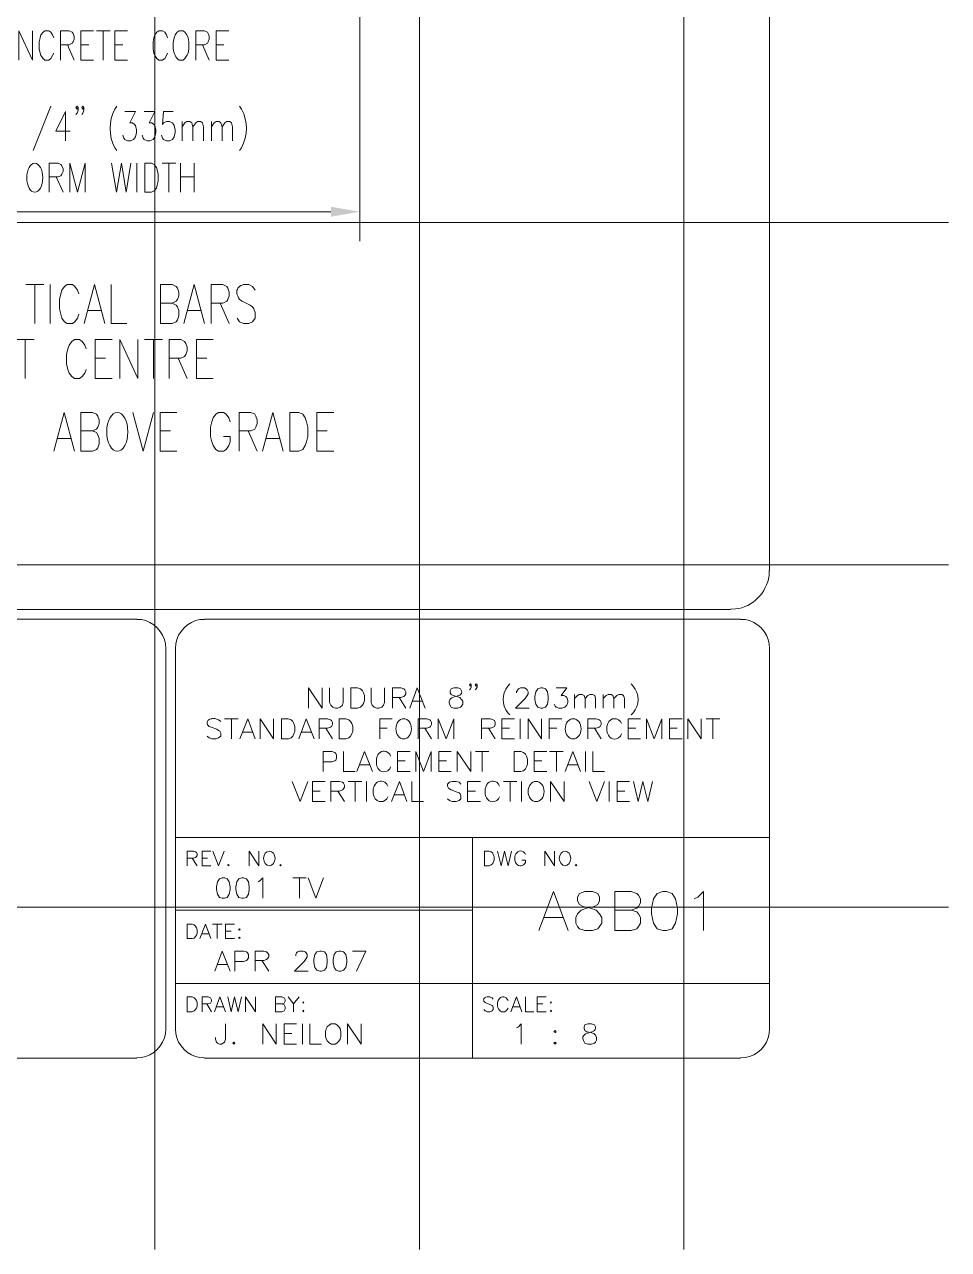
# Model space of a CAD drawing. Header units: millimetres. Extents: x 0 to 216, y 0 to 279.
# Drawn here: x 140.5 to 215.9, y 0 to 100 of the extents above; entities that cross this region are included whole.
import ezdxf

# ---------------------------------------------------------------- set-up
doc = ezdxf.new("R2010")
doc.units = ezdxf.units.MM
doc.layers.add('C00-00-00', color=7, linetype='Continuous')

msp = doc.modelspace()

# ---------------------------------------------------------------- hatches: boundary and pattern name
at = {"layer": 'C00-00-00'}
h = msp.add_hatch(color=256, dxfattribs=at)
h.dxf.hatch_style = 2
h.paths.add_polyline_path([(165.502167, 85.111167), (165.502167, 84.306833), (167.872833, 84.709)])

# ---------------------------------------------------------------- linework, layer by layer
at = {"layer": 'C00-00-00', "lineweight": 0}
for points in [[(151.13, 0), (151.13, 279.4)], [(172.72, 0), (172.72, 279.4)], [(194.31, 0), (194.31, 279.4)], [(201.295, 264.541), (201.295, 55.414333)], [(167.872833, 108.860167), (167.872833, 82.317167)], [(140.0175, 97.0915), (140.0175, 99.483333), (141.139333, 97.0915), (141.139333, 99.483333)], [(142.875, 98.911833), (142.790333, 99.144667), (142.642167, 99.3775), (142.472833, 99.483333), (142.155333, 99.483333), (142.007167, 99.3775), (141.837833, 99.144667), (141.774333, 98.911833), (141.689667, 98.573167), (141.689667, 98.001667), (141.774333, 97.663), (141.837833, 97.451333), (142.007167, 97.2185), (142.155333, 97.0915), (142.472833, 97.0915), (142.642167, 97.2185), (142.790333, 97.451333), (142.875, 97.663)], [(143.425333, 97.0915), (143.425333, 99.483333), (144.145, 99.483333), (144.377833, 99.3775), (144.4625, 99.2505), (144.547167, 99.038833), (144.547167, 98.806), (144.4625, 98.573167), (144.377833, 98.467333), (144.145, 98.340333), (143.425333, 98.340333)], [(145.0975, 97.0915), (145.0975, 99.483333), (146.134667, 99.483333)], [(146.3675, 99.483333), (147.489333, 99.483333)], [(146.917833, 99.483333), (146.917833, 97.0915)], [(147.870333, 97.0915), (147.870333, 99.483333), (148.9075, 99.483333)], [(152.167167, 98.911833), (152.0825, 99.144667), (151.934333, 99.3775), (151.765, 99.483333), (151.4475, 99.483333), (151.299333, 99.3775), (151.13, 99.144667), (151.045333, 98.911833), (150.981833, 98.573167), (150.981833, 98.001667), (151.045333, 97.663), (151.13, 97.451333), (151.299333, 97.2185), (151.4475, 97.0915), (151.765, 97.0915), (151.934333, 97.2185), (152.0825, 97.451333), (152.167167, 97.663)], [(154.474333, 97.0915), (154.474333, 99.483333), (155.172833, 99.483333), (155.426833, 99.3775), (155.490333, 99.2505), (155.575, 99.038833), (155.575, 98.806), (155.490333, 98.573167), (155.426833, 98.467333), (155.172833, 98.340333), (154.474333, 98.340333)], [(156.125333, 97.0915), (156.125333, 99.483333), (157.1625, 99.483333)], [(143.996833, 98.340333), (144.547167, 97.0915)], [(145.0975, 98.340333), (145.7325, 98.340333)], [(147.870333, 98.340333), (148.505333, 98.340333)], [(155.024667, 98.340333), (155.575, 97.0915)], [(156.125333, 98.340333), (156.760333, 98.340333)], [(145.0975, 97.0915), (146.134667, 97.0915)], [(147.870333, 97.0915), (148.9075, 97.0915)], [(156.125333, 97.0915), (157.1625, 97.0915)], [(142.642167, 93.323833), (141.202833, 89.704333)], [(144.864667, 93.218), (144.78, 93.091), (144.695333, 93.218), (144.78, 93.323833), (144.864667, 93.218), (144.864667, 92.985167), (144.78, 92.752333), (144.695333, 92.6465)], [(145.330333, 93.218), (145.266833, 93.091), (145.182167, 93.218), (145.266833, 93.323833), (145.330333, 93.218), (145.330333, 92.985167), (145.266833, 92.752333), (145.182167, 92.6465)], [(148.039667, 93.323833), (147.870333, 93.091), (147.696093, 92.717175), (147.572379, 92.323692), (147.498821, 91.917087), (147.475046, 91.503897), (147.500681, 91.090657), (147.575356, 90.683904), (147.698697, 90.290173), (147.870333, 89.916), (148.039667, 89.704333)], [(158.030333, 93.323833), (158.199667, 93.091), (158.381981, 92.691173), (158.511412, 92.294075), (158.588356, 91.898763), (158.61321, 91.504294), (158.586372, 91.109726), (158.508237, 90.714116), (158.379203, 90.316521), (158.199667, 89.916), (158.030333, 89.704333)], [(143.8275, 92.879333), (143.044333, 91.291833), (144.229667, 91.291833)], [(143.8275, 92.879333), (143.8275, 90.4875)], [(148.674667, 92.879333), (149.5425, 92.879333), (149.076833, 91.969167), (149.309667, 91.969167), (149.457833, 91.842167), (149.5425, 91.736333), (149.627167, 91.397667), (149.627167, 91.164833), (149.5425, 90.826167), (149.394333, 90.593333), (149.140333, 90.4875), (148.9075, 90.4875), (148.674667, 90.593333), (148.59, 90.720333), (148.505333, 90.953167)], [(150.262167, 92.879333), (151.13, 92.879333), (150.664333, 91.969167), (150.897167, 91.969167), (151.045333, 91.842167), (151.13, 91.736333), (151.214667, 91.397667), (151.214667, 91.164833), (151.13, 90.826167), (150.981833, 90.593333), (150.727833, 90.4875), (150.495, 90.4875), (150.262167, 90.593333), (150.1775, 90.720333), (150.092833, 90.953167)], [(152.632833, 92.879333), (151.849667, 92.879333), (151.765, 91.842167), (151.849667, 91.969167), (152.0825, 92.075), (152.315333, 92.075), (152.569333, 91.969167), (152.7175, 91.736333), (152.802167, 91.397667), (152.802167, 91.164833), (152.7175, 90.826167), (152.569333, 90.593333), (152.315333, 90.4875), (152.0825, 90.4875), (151.849667, 90.593333), (151.765, 90.720333), (151.680333, 90.953167)], [(153.3525, 92.075), (153.3525, 90.4875)], [(153.3525, 91.6305), (153.585333, 91.969167), (153.754667, 92.075), (153.9875, 92.075), (154.156833, 91.969167), (154.220333, 91.6305), (154.220333, 90.4875)], [(154.220333, 91.6305), (154.474333, 91.969167), (154.6225, 92.075), (154.855333, 92.075), (155.024667, 91.969167), (155.109333, 91.6305), (155.109333, 90.4875)], [(155.744333, 92.075), (155.744333, 90.4875)], [(155.744333, 91.6305), (155.977167, 91.969167), (156.125333, 92.075), (156.379333, 92.075), (156.5275, 91.969167), (156.612167, 91.6305), (156.612167, 90.4875)], [(156.612167, 91.6305), (156.845, 91.969167), (157.014333, 92.075), (157.247167, 92.075), (157.395333, 91.969167), (157.48, 91.6305), (157.48, 90.4875)], [(142.515167, 86.2965), (142.515167, 88.667167), (143.234833, 88.667167), (143.467667, 88.561333), (143.552333, 88.4555), (143.637, 88.222667), (143.637, 87.989833), (143.552333, 87.778167), (143.467667, 87.651167), (143.234833, 87.545333), (142.515167, 87.545333)], [(144.187333, 86.2965), (144.187333, 88.667167), (144.822333, 86.2965), (145.457333, 88.667167), (145.457333, 86.2965)], [(147.595167, 88.667167), (147.997333, 86.2965), (148.3995, 88.667167), (148.7805, 86.2965), (149.182667, 88.667167)], [(149.6695, 88.667167), (149.6695, 86.2965)], [(151.722667, 88.667167), (152.8445, 88.667167)], [(152.273, 88.667167), (152.273, 86.2965)], [(153.2255, 88.667167), (153.2255, 86.2965)], [(154.347333, 88.667167), (154.347333, 86.2965)], [(143.0655, 87.545333), (143.637, 86.2965)], [(153.2255, 87.545333), (154.347333, 87.545333)], [(128.185333, 84.709), (165.502167, 84.709)], [(215.9, 83.82), (0, 83.82)], [(140.589, 78.761167), (142.070667, 78.761167)], [(141.329833, 78.761167), (141.329833, 75.586167)], [(142.599833, 78.761167), (142.599833, 75.586167)], [(144.928167, 77.999167), (144.822333, 78.316667), (144.610667, 78.613), (144.399, 78.761167), (143.975667, 78.761167), (143.764, 78.613), (143.552333, 78.316667), (143.4465, 77.999167), (143.340667, 77.554667), (143.340667, 76.792667), (143.4465, 76.348167), (143.552333, 76.030667), (143.764, 75.734333), (143.975667, 75.586167), (144.399, 75.586167), (144.610667, 75.734333), (144.822333, 76.030667), (144.928167, 76.348167)], [(145.3515, 75.586167), (146.198167, 78.761167), (147.044833, 75.586167)], [(147.574, 78.761167), (147.574, 75.586167), (148.844, 75.586167)], [(151.595667, 75.586167), (151.595667, 78.761167), (152.548167, 78.761167), (152.865667, 78.613), (152.9715, 78.464833), (153.077333, 78.147333), (153.077333, 77.851), (152.9715, 77.554667), (152.865667, 77.4065), (152.548167, 77.258333), (151.595667, 77.258333)], [(153.500667, 75.586167), (154.347333, 78.761167), (155.194, 75.586167)], [(155.723167, 75.586167), (155.723167, 78.761167), (156.675667, 78.761167), (156.993167, 78.613), (157.099, 78.464833), (157.204833, 78.147333), (157.204833, 77.851), (157.099, 77.554667), (156.993167, 77.4065), (156.675667, 77.258333), (155.723167, 77.258333)], [(159.3215, 78.316667), (159.109833, 78.613), (158.792333, 78.761167), (158.640817, 78.777766), (158.499429, 78.776622), (158.369006, 78.758907), (158.250384, 78.725795), (158.144397, 78.67846), (158.051882, 78.618075), (157.973675, 78.545813), (157.910609, 78.462849), (157.863523, 78.370356), (157.83325, 78.269507), (157.820626, 78.161476), (157.826488, 78.047437), (157.851671, 77.928562), (157.89701, 77.806027), (157.963341, 77.681004), (158.0515, 77.554667), (158.263167, 77.4065), (158.898167, 77.089), (159.109833, 76.940833), (159.215667, 76.792667), (159.3215, 76.496333), (159.3215, 76.030667), (159.109833, 75.734333), (158.792333, 75.586167), (158.369, 75.586167), (158.0515, 75.734333), (157.839833, 76.030667)], [(152.548167, 77.258333), (152.865667, 77.089), (152.9715, 76.940833), (153.077333, 76.6445), (153.077333, 76.2), (152.9715, 75.8825), (152.865667, 75.734333), (152.548167, 75.586167), (151.595667, 75.586167)], [(156.464, 77.258333), (157.204833, 75.586167)], [(145.669, 76.6445), (146.727333, 76.6445)], [(153.818167, 76.6445), (154.8765, 76.6445)], [(139.805833, 74.273833), (141.2875, 74.273833)], [(140.546667, 74.273833), (140.546667, 71.098833)], [(145.520833, 73.511833), (145.415, 73.808167), (145.203333, 74.1045), (144.991667, 74.273833), (144.568333, 74.273833), (144.356667, 74.1045), (144.145, 73.808167), (144.039167, 73.511833), (143.933333, 73.046167), (143.933333, 72.305333), (144.039167, 71.839667), (144.145, 71.543333), (144.356667, 71.247), (144.568333, 71.098833), (144.991667, 71.098833), (145.203333, 71.247), (145.415, 71.543333), (145.520833, 71.839667)], [(146.261667, 71.098833), (146.261667, 74.273833), (147.6375, 74.273833)], [(148.2725, 71.098833), (148.2725, 74.273833), (149.754167, 71.098833), (149.754167, 74.273833)], [(150.283333, 74.273833), (151.765, 74.273833)], [(151.024167, 74.273833), (151.024167, 71.098833)], [(152.294167, 71.098833), (152.294167, 74.273833), (153.246667, 74.273833), (153.564167, 74.1045), (153.67, 73.956333), (153.775833, 73.66), (153.775833, 73.363667), (153.67, 73.046167), (153.564167, 72.898), (153.246667, 72.749833), (152.294167, 72.749833)], [(154.516667, 71.098833), (154.516667, 74.273833), (155.8925, 74.273833)], [(146.261667, 72.749833), (147.108333, 72.749833)], [(153.035, 72.749833), (153.775833, 71.098833)], [(154.516667, 72.749833), (155.363333, 72.749833)], [(146.261667, 71.098833), (147.6375, 71.098833)], [(154.516667, 71.098833), (155.8925, 71.098833)], [(142.875, 65.151), (143.721667, 68.326), (144.568333, 65.151)], [(145.0975, 65.151), (145.0975, 68.326), (146.05, 68.326), (146.3675, 68.177833), (146.473333, 68.029667), (146.579167, 67.733333), (146.579167, 67.415833), (146.473333, 67.1195), (146.3675, 66.971333), (146.05, 66.823167), (145.0975, 66.823167)], [(149.330833, 68.326), (150.1775, 65.151), (151.024167, 68.326)], [(151.553333, 65.151), (151.553333, 68.326), (152.929167, 68.326)], [(157.268333, 67.564), (157.1625, 67.8815), (156.950833, 68.177833), (156.739167, 68.326), (156.315833, 68.326), (156.104167, 68.177833), (155.8925, 67.8815), (155.786667, 67.564), (155.680833, 67.1195), (155.680833, 66.3575), (155.786667, 65.913), (155.8925, 65.616667), (156.104167, 65.299167), (156.315833, 65.151), (156.739167, 65.151), (156.950833, 65.299167), (157.1625, 65.616667), (157.268333, 65.913), (157.268333, 66.3575), (156.739167, 66.3575)], [(158.009167, 65.151), (158.009167, 68.326), (158.961667, 68.326), (159.279167, 68.177833), (159.385, 68.029667), (159.490833, 67.733333), (159.490833, 67.415833), (159.385, 67.1195), (159.279167, 66.971333), (158.961667, 66.823167), (158.009167, 66.823167)], [(159.914167, 65.151), (160.760833, 68.326), (161.6075, 65.151)], [(164.359167, 65.151), (164.359167, 68.326), (165.735, 68.326)], [(143.1925, 66.209333), (144.250833, 66.209333)], [(146.05, 66.823167), (146.3675, 66.675), (146.473333, 66.505667), (146.579167, 66.209333), (146.579167, 65.764833), (146.473333, 65.447333), (146.3675, 65.299167), (146.05, 65.151), (145.0975, 65.151)], [(151.553333, 66.823167), (152.4, 66.823167)], [(158.75, 66.823167), (159.490833, 65.151)], [(160.231667, 66.209333), (161.29, 66.209333)], [(164.359167, 66.823167), (165.205833, 66.823167)], [(151.553333, 65.151), (152.929167, 65.151)], [(164.359167, 65.151), (165.735, 65.151)], [(215.9, 55.88), (0, 55.88)], [(198.12, 52.2605), (198.522167, 52.281667), (198.779787, 52.322622), (199.031295, 52.386708), (199.275518, 52.472676), (199.511278, 52.579273), (199.737403, 52.705249), (199.952715, 52.849353), (200.156041, 53.010333), (200.346204, 53.186939), (200.522031, 53.377918), (200.682345, 53.582021), (200.825972, 53.797997), (200.951736, 54.024593), (201.058463, 54.260559), (201.144977, 54.504644), (201.210103, 54.755597), (201.252667, 55.012167), (201.273833, 55.414333)], [(198.12, 52.239333), (17.018, 52.239333)], [(149.648333, 51.456167), (16.213667, 51.456167)], [(152.019, 49.064333), (151.997833, 49.445333), (151.913336, 49.802781), (151.76834, 50.142742), (151.570014, 50.458047), (151.325527, 50.741527), (151.042047, 50.986014), (150.726742, 51.18434), (150.386781, 51.329336), (150.029333, 51.413833), (149.648333, 51.435)], [(155.194, 51.435), (154.813, 51.413833), (154.455552, 51.329336), (154.115591, 51.18434), (153.800287, 50.986014), (153.516806, 50.741527), (153.272319, 50.458047), (153.073993, 50.142742), (152.928997, 49.802781), (152.8445, 49.445333), (152.823333, 49.064333)], [(155.194, 51.456167), (198.924333, 51.456167)], [(201.295, 49.064333), (201.273833, 49.445333), (201.189336, 49.802781), (201.04434, 50.142742), (200.846014, 50.458047), (200.601527, 50.741527), (200.318047, 50.986014), (200.002742, 51.18434), (199.662781, 51.329336), (199.305333, 51.413833), (198.924333, 51.435)], [(152.019, 18.012833), (152.019, 49.064333)], [(152.823333, 18.012833), (152.823333, 49.064333)], [(201.295, 49.064333), (201.295, 18.012833)], [(176.953333, 46.079833), (176.889833, 45.995167), (176.805167, 46.079833), (176.889833, 46.1645), (176.953333, 46.079833), (176.953333, 45.9105), (176.889833, 45.762333), (176.805167, 45.677667)], [(177.440167, 46.079833), (177.3555, 45.995167), (177.270833, 46.079833), (177.3555, 46.1645), (177.440167, 46.079833), (177.440167, 45.9105), (177.3555, 45.762333), (177.270833, 45.677667)], [(180.107167, 46.1645), (179.937833, 45.995167), (179.767254, 45.725773), (179.645485, 45.451531), (179.572491, 45.174038), (179.548234, 44.894897), (179.572677, 44.615706), (179.645783, 44.338065), (179.767514, 44.063574), (179.937833, 43.793833), (180.107167, 43.645667)], [(190.013167, 46.1645), (190.161333, 45.995167), (190.340783, 45.745596), (190.468812, 45.474053), (190.545496, 45.187867), (190.570908, 44.894368), (190.545124, 44.600885), (190.468217, 44.314748), (190.340262, 44.043288), (190.161333, 43.793833), (190.013167, 43.645667)], [(163.681833, 44.196), (163.681833, 45.847), (164.7825, 44.196), (164.7825, 45.847)], [(165.396333, 45.847), (165.396333, 44.661667), (165.481, 44.428833), (165.650333, 44.2595), (165.883167, 44.196), (166.031333, 44.196), (166.264167, 44.2595), (166.4335, 44.428833), (166.497, 44.661667), (166.497, 45.847)], [(168.783, 45.847), (168.783, 44.661667), (168.867667, 44.428833), (169.015833, 44.2595), (169.248667, 44.196), (169.418, 44.196), (169.650833, 44.2595), (169.799, 44.428833), (169.883667, 44.661667), (169.883667, 45.847)], [(170.518667, 44.196), (170.518667, 45.847), (171.217167, 45.847), (171.45, 45.762333), (171.534667, 45.677667), (171.619333, 45.5295), (171.619333, 45.360167), (171.534667, 45.212), (171.45, 45.127333), (171.217167, 45.063833), (170.518667, 45.063833)], [(171.069, 45.063833), (171.619333, 44.196)], [(171.936833, 44.196), (172.550667, 45.847), (173.185667, 44.196)], [(180.6575, 45.444833), (180.6575, 45.5295), (180.742167, 45.677667), (180.805667, 45.762333), (180.975, 45.847), (181.2925, 45.847), (181.440667, 45.762333), (181.525333, 45.677667), (181.588833, 45.5295), (181.588833, 45.360167), (181.525333, 45.212), (181.356, 44.979167), (180.572833, 44.196), (181.6735, 44.196)], [(183.874833, 45.847), (184.742667, 45.847), (184.277, 45.212), (184.509833, 45.212), (184.658, 45.127333), (184.742667, 45.063833), (184.827333, 44.809833), (184.827333, 44.661667), (184.742667, 44.428833), (184.5945, 44.2595), (184.3405, 44.196), (184.107667, 44.196), (183.874833, 44.2595), (183.790167, 44.344167), (183.726667, 44.5135)], [(185.377667, 45.296667), (185.377667, 44.196)], [(185.377667, 44.979167), (185.6105, 45.212), (185.758667, 45.296667), (185.9915, 45.296667), (186.160833, 45.212), (186.2455, 44.979167), (186.2455, 44.196)], [(186.2455, 44.979167), (186.478333, 45.212), (186.6265, 45.296667), (186.859333, 45.296667), (187.028667, 45.212), (187.092167, 44.979167), (187.092167, 44.196)], [(187.727167, 45.296667), (187.727167, 44.196)], [(187.727167, 44.979167), (187.96, 45.212), (188.129333, 45.296667), (188.362167, 45.296667), (188.510333, 45.212), (188.595, 44.979167), (188.595, 44.196)], [(188.595, 44.979167), (188.827833, 45.212), (188.997167, 45.296667), (189.23, 45.296667), (189.378167, 45.212), (189.462833, 44.979167), (189.462833, 44.196)], [(172.169667, 44.746333), (172.952833, 44.746333)], [(156.506333, 43.095333), (156.337, 43.2435), (156.104167, 43.328167), (156.025669, 43.336922), (155.944695, 43.33924), (155.863036, 43.335116), (155.782483, 43.324545), (155.704825, 43.307523), (155.631854, 43.284045), (155.565361, 43.254107), (155.507134, 43.217703), (155.458967, 43.17483), (155.422648, 43.125481), (155.399968, 43.069654), (155.392719, 43.007343), (155.40269, 42.938543), (155.431672, 42.86325), (155.481457, 42.78146), (155.553833, 42.693167), (155.723167, 42.629667), (156.188833, 42.460333), (156.337, 42.375667), (156.421667, 42.312167), (156.506333, 42.142833), (156.506333, 41.91), (156.337, 41.761833), (156.104167, 41.677167), (155.786667, 41.677167), (155.553833, 41.761833), (155.405667, 41.91)], [(156.823833, 43.328167), (157.9245, 43.328167)], [(157.374167, 43.328167), (157.374167, 41.677167)], [(158.072667, 41.677167), (158.707667, 43.328167), (159.3215, 41.677167)], [(159.723667, 41.677167), (159.723667, 43.328167), (160.824333, 41.677167), (160.824333, 43.328167)], [(162.8775, 41.677167), (163.491333, 43.328167), (164.126333, 41.677167)], [(164.5285, 41.677167), (164.5285, 43.328167), (165.227, 43.328167), (165.459833, 43.2435), (165.5445, 43.18), (165.629167, 43.010667), (165.629167, 42.8625), (165.5445, 42.693167), (165.459833, 42.629667), (165.227, 42.545), (164.5285, 42.545)], [(169.4815, 41.677167), (169.4815, 43.328167), (170.4975, 43.328167)], [(172.614167, 41.677167), (172.614167, 43.328167), (173.333833, 43.328167), (173.566667, 43.2435), (173.630167, 43.18), (173.714833, 43.010667), (173.714833, 42.8625), (173.630167, 42.693167), (173.566667, 42.629667), (173.333833, 42.545), (172.614167, 42.545)], [(174.265167, 41.677167), (174.265167, 43.328167), (174.900167, 41.677167), (175.535167, 43.328167), (175.535167, 41.677167)], [(177.8, 41.677167), (177.8, 43.328167), (178.519667, 43.328167), (178.7525, 43.2435), (178.837167, 43.18), (178.900667, 43.010667), (178.900667, 42.8625), (178.837167, 42.693167), (178.7525, 42.629667), (178.519667, 42.545), (177.8, 42.545)], [(179.451, 41.677167), (179.451, 43.328167), (180.488167, 43.328167)], [(180.953833, 43.328167), (180.953833, 41.677167)], [(181.588833, 41.677167), (181.588833, 43.328167), (182.6895, 41.677167), (182.6895, 43.328167)], [(183.303333, 41.677167), (183.303333, 43.328167), (184.3405, 43.328167)], [(186.457167, 41.677167), (186.457167, 43.328167), (187.155667, 43.328167), (187.3885, 43.2435), (187.473167, 43.18), (187.557833, 43.010667), (187.557833, 42.8625), (187.473167, 42.693167), (187.3885, 42.629667), (187.155667, 42.545), (186.457167, 42.545)], [(189.208833, 42.926), (189.124167, 43.095333), (188.976, 43.2435), (188.806667, 43.328167), (188.489167, 43.328167), (188.341, 43.2435), (188.171667, 43.095333), (188.108167, 42.926), (188.0235, 42.693167), (188.0235, 42.312167), (188.071503, 42.13756), (188.144795, 41.980065), (188.240882, 41.846242), (188.357272, 41.742651), (188.491471, 41.675854), (188.640988, 41.652412), (188.803328, 41.678884), (188.976, 41.761833), (189.124167, 41.91), (189.208833, 42.079333)], [(189.759167, 41.677167), (189.759167, 43.328167), (190.775167, 43.328167)], [(191.240833, 41.677167), (191.240833, 43.328167), (191.875833, 41.677167), (192.510833, 43.328167), (192.510833, 41.677167)], [(193.124667, 41.677167), (193.124667, 43.328167), (194.161833, 43.328167)], [(194.6275, 41.677167), (194.6275, 43.328167), (195.728167, 41.677167), (195.728167, 43.328167)], [(196.130333, 43.328167), (197.231, 43.328167)], [(196.680667, 43.328167), (196.680667, 41.677167)], [(158.3055, 42.2275), (159.088667, 42.2275)], [(163.110333, 42.2275), (163.8935, 42.2275)], [(165.078833, 42.545), (165.629167, 41.677167)], [(169.4815, 42.545), (170.095333, 42.545)], [(173.1645, 42.545), (173.714833, 41.677167)], [(178.350333, 42.545), (178.900667, 41.677167)], [(179.451, 42.545), (180.086, 42.545)], [(183.303333, 42.545), (183.938333, 42.545)], [(187.0075, 42.545), (187.557833, 41.677167)], [(189.759167, 42.545), (190.373, 42.545)], [(193.124667, 42.545), (193.759667, 42.545)], [(179.451, 41.677167), (180.488167, 41.677167)], [(189.759167, 41.677167), (190.775167, 41.677167)], [(193.124667, 41.677167), (194.161833, 41.677167)], [(164.867167, 39.010167), (164.867167, 40.661167), (165.586833, 40.661167), (165.819667, 40.5765), (165.904333, 40.491833), (165.967833, 40.343667), (165.967833, 40.110833), (165.904333, 39.9415), (165.819667, 39.878), (165.586833, 39.793333), (164.867167, 39.793333)], [(166.518167, 40.661167), (166.518167, 39.010167), (167.470667, 39.010167)], [(167.618833, 39.010167), (168.253833, 40.661167), (168.888833, 39.010167)], [(170.3705, 40.259), (170.307, 40.428333), (170.137667, 40.5765), (170.015716, 40.650933), (169.88623, 40.6844), (169.754899, 40.681083), (169.627418, 40.645159), (169.509478, 40.58081), (169.406772, 40.492214), (169.324993, 40.383551), (169.269833, 40.259), (169.206333, 40.026167), (169.206333, 39.624), (169.248898, 39.449929), (169.316135, 39.297107), (169.406259, 39.16995), (169.517483, 39.072873), (169.648022, 39.010291), (169.79609, 38.986619), (169.9599, 39.006272), (170.137667, 39.073667), (170.307, 39.243), (170.3705, 39.391167)], [(170.920833, 39.010167), (170.920833, 40.661167), (171.958, 40.661167)], [(172.423667, 39.010167), (172.423667, 40.661167), (173.058667, 39.010167), (173.6725, 40.661167), (173.6725, 39.010167)], [(174.3075, 39.010167), (174.3075, 40.661167), (175.3235, 40.661167)], [(175.810333, 39.010167), (175.810333, 40.661167), (176.911, 39.010167), (176.911, 40.661167)], [(177.292, 40.661167), (178.392667, 40.661167)], [(177.842333, 40.661167), (177.842333, 39.010167)], [(182.096833, 39.010167), (182.096833, 40.661167), (183.112833, 40.661167)], [(183.345667, 40.661167), (184.446333, 40.661167)], [(183.896, 40.661167), (183.896, 39.010167)], [(184.615667, 39.010167), (185.2295, 40.661167), (185.8645, 39.010167)], [(186.266667, 40.661167), (186.266667, 39.010167)], [(186.8805, 40.661167), (186.8805, 39.010167), (187.833, 39.010167)], [(167.851667, 39.5605), (168.656, 39.5605)], [(170.920833, 39.878), (171.555833, 39.878)], [(170.920833, 39.010167), (171.958, 39.010167)], [(174.3075, 39.878), (174.9425, 39.878)], [(174.3075, 39.010167), (175.3235, 39.010167)], [(182.096833, 39.878), (182.710667, 39.878)], [(182.096833, 39.010167), (183.112833, 39.010167)], [(184.8485, 39.5605), (185.631667, 39.5605)], [(162.348333, 38.205833), (162.983333, 36.554833), (163.618333, 38.205833)], [(163.999333, 36.554833), (163.999333, 38.205833), (165.0365, 38.205833)], [(165.502167, 36.554833), (165.502167, 38.205833), (166.200667, 38.205833), (166.454667, 38.142333), (166.518167, 38.057667), (166.602833, 37.888333), (166.602833, 37.740167), (166.518167, 37.592), (166.454667, 37.507333), (166.200667, 37.422667), (165.502167, 37.422667)], [(166.920333, 38.205833), (168.021, 38.205833)], [(167.470667, 38.205833), (167.470667, 36.554833)], [(168.402, 38.205833), (168.402, 36.554833)], [(170.137667, 37.824833), (170.053, 37.973), (169.904833, 38.142333), (169.771091, 38.198202), (169.640151, 38.225876), (169.514222, 38.225801), (169.39551, 38.198425), (169.286225, 38.144194), (169.188573, 38.063554), (169.104762, 37.956951), (169.037, 37.824833), (168.952333, 37.592), (168.952333, 37.189833), (169.037, 36.957), (169.121667, 36.787667), (169.269833, 36.6395), (169.439167, 36.554833), (169.756667, 36.554833), (169.904833, 36.6395), (170.053, 36.787667), (170.137667, 36.957)], [(170.455167, 36.554833), (171.090167, 38.205833), (171.704, 36.554833)], [(172.106167, 38.205833), (172.106167, 36.554833), (173.058667, 36.554833)], [(176.106667, 37.973), (175.9585, 38.142333), (175.725667, 38.205833), (175.408167, 38.205833), (175.175333, 38.142333), (175.006, 37.973), (175.006, 37.824833), (175.090667, 37.6555), (175.175333, 37.592), (175.3235, 37.507333), (175.810333, 37.338), (175.9585, 37.2745), (176.043167, 37.189833), (176.106667, 37.041667), (176.106667, 36.787667), (175.9585, 36.6395), (175.725667, 36.554833), (175.408167, 36.554833), (175.175333, 36.6395), (175.006, 36.787667)], [(176.657, 36.554833), (176.657, 38.205833), (177.694167, 38.205833)], [(179.2605, 37.824833), (179.175833, 37.973), (179.027667, 38.142333), (178.886762, 38.195134), (178.75331, 38.221907), (178.628218, 38.222452), (178.512391, 38.196573), (178.406733, 38.14407), (178.312151, 38.064744), (178.229549, 37.958398), (178.159833, 37.824833), (178.075167, 37.592), (178.075167, 37.189833), (178.12644, 37.020581), (178.200728, 36.865371), (178.296207, 36.731536), (178.411055, 36.626403), (178.543448, 36.557303), (178.691563, 36.531567), (178.853577, 36.556522), (179.027667, 36.6395), (179.175833, 36.787667), (179.2605, 36.957)], [(179.578, 38.205833), (180.678667, 38.205833)], [(180.128333, 38.205833), (180.128333, 36.554833)], [(181.059667, 38.205833), (181.059667, 36.554833)], [(183.430333, 36.554833), (183.430333, 38.205833), (184.531, 36.554833), (184.531, 38.205833)], [(186.563, 38.205833), (187.198, 36.554833), (187.833, 38.205833)], [(188.214, 38.205833), (188.214, 36.554833)], [(188.849, 36.554833), (188.849, 38.205833), (189.865, 38.205833)], [(190.1825, 38.205833), (190.584667, 36.554833), (190.965667, 38.205833), (191.367833, 36.554833), (191.748833, 38.205833)], [(163.999333, 37.422667), (164.634333, 37.422667)], [(166.0525, 37.422667), (166.602833, 36.554833)], [(170.688, 37.105167), (171.471167, 37.105167)], [(176.657, 37.422667), (177.292, 37.422667)], [(188.849, 37.422667), (189.484, 37.422667)], [(163.999333, 36.554833), (165.0365, 36.554833)], [(176.657, 36.554833), (177.694167, 36.554833)], [(188.849, 36.554833), (189.865, 36.554833)], [(152.823333, 33.633833), (201.295, 33.633833)], [(177.059167, 21.717), (177.059167, 33.633833)], [(153.775833, 31.326667), (153.775833, 32.512), (154.283833, 32.512), (154.453167, 32.4485), (154.516667, 32.406167), (154.580167, 32.279167), (154.580167, 32.173333), (154.516667, 32.0675), (154.453167, 32.004), (154.283833, 31.9405), (153.775833, 31.9405)], [(154.982333, 31.326667), (154.982333, 32.512), (155.702, 32.512)], [(155.871333, 32.512), (156.337, 31.326667), (156.7815, 32.512)], [(158.834667, 31.326667), (158.834667, 32.512), (159.617833, 31.326667), (159.617833, 32.512)], [(179.091167, 32.512), (179.3875, 31.326667), (179.662667, 32.512), (179.959, 31.326667), (180.234167, 32.512)], [(181.377167, 32.236833), (181.313667, 32.342667), (181.207833, 32.4485), (181.083117, 32.512289), (180.965888, 32.532042), (180.857746, 32.51386), (180.760291, 32.463846), (180.675122, 32.388101), (180.603839, 32.292727), (180.548043, 32.183826), (180.509333, 32.0675), (180.509333, 31.771167), (180.572833, 31.601833), (180.641013, 31.490183), (180.722323, 31.403627), (180.813687, 31.343679), (180.912029, 31.31185), (181.014274, 31.309655), (181.117346, 31.338606), (181.218169, 31.400217), (181.313667, 31.496), (181.377167, 31.601833), (181.377167, 31.771167), (181.080833, 31.771167)], [(182.964667, 31.326667), (182.964667, 32.512), (183.747833, 31.326667), (183.747833, 32.512)], [(154.178, 31.9405), (154.580167, 31.326667)], [(154.982333, 31.9405), (155.426833, 31.9405)], [(154.982333, 31.326667), (155.702, 31.326667)], [(159.554333, 30.014333), (159.7025, 30.099), (159.935333, 30.331833), (159.935333, 28.680833)], [(162.390667, 30.331833), (163.491333, 30.331833)], [(162.941, 30.331833), (162.941, 28.680833)], [(163.6395, 30.331833), (164.2745, 28.680833), (164.888333, 30.331833)], [(182.456667, 26.035), (183.663167, 29.21), (184.869667, 26.035)], [(188.6585, 26.035), (188.6585, 29.21), (190.013167, 29.21), (190.457667, 29.061833), (190.605833, 28.913667), (190.775167, 28.617333), (190.775167, 28.299833), (190.605833, 28.0035), (190.457667, 27.855333), (190.013167, 27.707167), (188.6585, 27.707167)], [(195.156667, 28.617333), (195.453, 28.7655), (195.8975, 29.21), (195.8975, 26.035)], [(215.9, 27.94), (0, 27.94)], [(152.823333, 27.686), (177.059167, 27.686)], [(182.901167, 27.093333), (184.425167, 27.093333)], [(190.013167, 27.707167), (190.457667, 27.559), (190.605833, 27.410833), (190.775167, 27.093333), (190.775167, 26.648833), (190.605833, 26.3525), (190.457667, 26.183167), (190.013167, 26.035), (188.6585, 26.035)], [(154.813, 25.378833), (155.2575, 26.564167), (155.702, 25.378833)], [(155.829, 26.564167), (156.612167, 26.564167)], [(156.21, 26.564167), (156.21, 25.378833)], [(156.9085, 25.378833), (156.9085, 26.564167), (157.628167, 26.564167)], [(154.982333, 25.759833), (155.532667, 25.759833)], [(156.9085, 25.992667), (157.353, 25.992667)], [(156.9085, 25.378833), (157.628167, 25.378833)], [(156.0195, 22.711833), (156.633333, 24.362833), (157.268333, 22.711833)], [(157.6705, 22.711833), (157.6705, 24.362833), (158.369, 24.362833), (158.601833, 24.299333), (158.6865, 24.214667), (158.771167, 24.0665), (158.771167, 23.8125), (158.6865, 23.664333), (158.601833, 23.579667), (158.369, 23.516167), (157.6705, 23.516167)], [(159.3215, 22.711833), (159.3215, 24.362833), (160.02, 24.362833), (160.252833, 24.299333), (160.3375, 24.214667), (160.422167, 24.0665), (160.422167, 23.897167), (160.3375, 23.749), (160.252833, 23.664333), (160.02, 23.579667), (159.3215, 23.579667)], [(162.6235, 23.981833), (162.6235, 24.0665), (162.687, 24.214667), (162.771667, 24.299333), (162.941, 24.362833), (163.237333, 24.362833), (163.406667, 24.299333), (163.491333, 24.214667), (163.554833, 24.0665), (163.554833, 23.897167), (163.491333, 23.749), (163.322, 23.516167), (162.538833, 22.711833), (163.6395, 22.711833)], [(167.5765, 22.711833), (168.359667, 24.362833), (167.259, 24.362833)], [(156.252333, 23.262167), (157.0355, 23.262167)], [(159.871833, 23.579667), (160.422167, 22.711833)], [(152.823333, 21.717), (201.295, 21.717)], [(177.059167, 15.621), (177.059167, 21.717)], [(154.982333, 19.409833), (154.982333, 20.616333), (155.490333, 20.616333), (155.659667, 20.552833), (155.702, 20.489333), (155.7655, 20.3835), (155.7655, 20.277667), (155.702, 20.150667), (155.659667, 20.108333), (155.490333, 20.044833), (154.982333, 20.044833)], [(155.363333, 20.044833), (155.7655, 19.409833)], [(155.998333, 19.409833), (156.442833, 20.616333), (156.9085, 19.409833)], [(157.077833, 20.616333), (157.353, 19.409833), (157.628167, 20.616333), (157.9245, 19.409833), (158.199667, 20.616333)], [(158.538333, 19.409833), (158.538333, 20.616333), (159.342667, 19.409833), (159.342667, 20.616333)], [(160.9725, 19.409833), (160.9725, 20.616333), (161.501667, 20.616333), (161.671, 20.552833), (161.713333, 20.489333), (161.776833, 20.3835), (161.776833, 20.277667), (161.713333, 20.150667), (161.671, 20.108333), (161.501667, 20.044833), (160.9725, 20.044833)], [(161.501667, 20.044833), (161.671, 19.981333), (161.713333, 19.917833), (161.776833, 19.812), (161.776833, 19.642667), (161.713333, 19.536833), (161.671, 19.473333), (161.501667, 19.409833), (160.9725, 19.409833)], [(162.009667, 20.616333), (162.454167, 20.044833), (162.454167, 19.409833)], [(162.898667, 20.616333), (162.454167, 20.044833)], [(178.7525, 20.447), (178.646667, 20.552833), (178.477333, 20.616333), (178.361068, 20.623831), (178.243194, 20.613274), (178.133943, 20.584304), (178.043549, 20.536561), (177.982242, 20.469686), (177.960255, 20.383318), (177.987819, 20.277098), (178.075167, 20.150667), (178.202167, 20.108333), (178.540833, 19.981333), (178.646667, 19.917833), (178.710167, 19.8755), (178.7525, 19.7485), (178.7525, 19.579167), (178.646667, 19.473333), (178.477333, 19.409833), (178.2445, 19.409833), (178.075167, 19.473333), (177.969333, 19.579167)], [(179.959, 20.32), (179.8955, 20.447), (179.789667, 20.552833), (179.696227, 20.605047), (179.600159, 20.629166), (179.504785, 20.627619), (179.413429, 20.60284), (179.329416, 20.557257), (179.256068, 20.493302), (179.196711, 20.413406), (179.154667, 20.32), (179.091167, 20.150667), (179.091167, 19.8755), (179.129674, 19.752897), (179.184184, 19.639674), (179.253668, 19.541474), (179.337097, 19.463941), (179.43344, 19.412717), (179.541669, 19.393446), (179.660755, 19.41177), (179.789667, 19.473333), (179.8955, 19.579167), (179.959, 19.706167)], [(180.170667, 19.409833), (180.636333, 20.616333), (181.080833, 19.409833)], [(181.377167, 20.616333), (181.377167, 19.409833), (182.0545, 19.409833)], [(182.329667, 19.409833), (182.329667, 20.616333), (183.0705, 20.616333)], [(182.329667, 20.044833), (182.795333, 20.044833)], [(156.167667, 19.812), (156.739167, 19.812)], [(180.34, 19.812), (180.9115, 19.812)], [(182.329667, 19.409833), (183.0705, 19.409833)], [(149.648333, 15.642167), (150.029333, 15.663333), (150.386781, 15.747831), (150.726742, 15.892826), (151.042047, 16.091152), (151.325527, 16.33564), (151.570014, 16.61912), (151.76834, 16.934425), (151.913336, 17.274385), (151.997833, 17.631833), (152.019, 18.012833)], [(152.823333, 18.012833), (152.8445, 17.631833), (152.928997, 17.274385), (153.073993, 16.934425), (153.272319, 16.61912), (153.516806, 16.33564), (153.800287, 16.091152), (154.115591, 15.892826), (154.455552, 15.747831), (154.813, 15.663333), (155.194, 15.642167)], [(156.887333, 18.415), (156.887333, 17.166167), (156.802667, 16.933333), (156.718, 16.848667), (156.569833, 16.764), (156.4005, 16.764), (156.252333, 16.848667), (156.167667, 16.933333), (156.083, 17.166167), (156.083, 17.314333)], [(159.935333, 16.764), (159.935333, 18.415), (161.036, 16.764), (161.036, 18.415)], [(161.671, 16.764), (161.671, 18.415), (162.687, 18.415)], [(163.173833, 18.415), (163.173833, 16.764)], [(163.787667, 18.415), (163.787667, 16.764), (164.740167, 16.764)], [(166.856833, 16.764), (166.856833, 18.415), (167.9575, 16.764), (167.9575, 18.415)], [(180.6575, 18.0975), (180.805667, 18.182167), (181.0385, 18.415), (181.0385, 16.764)], [(198.924333, 15.642167), (199.305333, 15.663333), (199.662781, 15.747831), (200.002742, 15.892826), (200.318047, 16.091152), (200.601527, 16.33564), (200.846014, 16.61912), (201.04434, 16.934425), (201.189336, 17.274385), (201.273833, 17.631833), (201.295, 18.012833)], [(161.671, 17.631833), (162.306, 17.631833)], [(161.671, 16.764), (162.687, 16.764)], [(16.213667, 15.621), (149.648333, 15.621)], [(198.924333, 15.621), (155.194, 15.621)]]:
    msp.add_lwpolyline(points, dxfattribs=at)
for points in [[(153.119667, 99.483333), (152.950333, 99.3775), (152.802167, 99.144667), (152.750829, 99.031777), (152.707491, 98.907555), (152.672474, 98.773987), (152.646096, 98.633062), (152.628676, 98.486766), (152.620534, 98.337088), (152.62199, 98.186015), (152.633363, 98.035533), (152.654971, 97.887632), (152.687135, 97.744297), (152.730174, 97.607518), (152.784407, 97.47928), (152.850153, 97.361572), (152.927732, 97.256381), (153.017464, 97.165694), (153.119667, 97.0915), (153.437167, 97.0915), (153.585333, 97.2185), (153.754667, 97.451333), (153.839333, 97.663), (153.902833, 98.001667), (153.902833, 98.573167), (153.839333, 98.911833), (153.754667, 99.144667), (153.585333, 99.3775), (153.437167, 99.483333)], [(150.3045, 86.2965), (150.3045, 88.667167), (150.854833, 88.667167), (151.087667, 88.561333), (151.257, 88.3285), (151.3205, 88.116833), (151.405167, 87.778167), (151.405167, 87.206667), (151.3205, 86.868), (151.257, 86.635167), (151.087667, 86.402333), (150.854833, 86.2965)], [(162.136667, 65.151), (162.136667, 68.326), (162.8775, 68.326), (163.195, 68.177833), (163.406667, 67.8815), (163.5125, 67.564), (163.618333, 67.1195), (163.618333, 66.3575), (163.5125, 65.913), (163.406667, 65.616667), (163.195, 65.299167), (162.8775, 65.151)], [(167.132, 44.196), (167.132, 45.847), (167.682333, 45.847), (167.915167, 45.762333), (168.0845, 45.614167), (168.148, 45.444833), (168.232667, 45.212), (168.232667, 44.809833), (168.148, 44.577), (168.0845, 44.428833), (167.915167, 44.2595), (167.682333, 44.196)], [(175.535167, 45.847), (175.302333, 45.762333), (175.238833, 45.614167), (175.238833, 45.444833), (175.302333, 45.296667), (175.471667, 45.212), (175.789167, 45.127333), (176.022, 45.063833), (176.170167, 44.8945), (176.254833, 44.746333), (176.254833, 44.5135), (176.170167, 44.344167), (176.0855, 44.2595), (175.852667, 44.196), (175.535167, 44.196), (175.302333, 44.2595), (175.196868, 44.466385), (175.149489, 44.635355), (175.15216, 44.771307), (175.196847, 44.879138), (175.275515, 44.963745), (175.380127, 45.030027), (175.50265, 45.082879), (175.635047, 45.127201), (175.769284, 45.167889), (175.897325, 45.20984), (176.011136, 45.257952), (176.102681, 45.317122), (176.163925, 45.392248), (176.186833, 45.488227), (176.16337, 45.609956), (176.0855, 45.762333), (175.852667, 45.847)], [(182.626, 45.847), (182.393167, 45.762333), (182.223833, 45.5295), (182.139167, 45.127333), (182.139167, 44.8945), (182.223833, 44.5135), (182.393167, 44.2595), (182.626, 44.196), (182.774167, 44.196), (183.007, 44.2595), (183.176333, 44.5135), (183.239833, 44.8945), (183.239833, 45.127333), (183.176333, 45.5295), (183.007, 45.762333), (182.774167, 45.847)], [(161.459333, 41.677167), (161.459333, 43.328167), (162.009667, 43.328167), (162.2425, 43.2435), (162.390667, 43.095333), (162.475333, 42.926), (162.56, 42.693167), (162.56, 42.312167), (162.475333, 42.079333), (162.390667, 41.91), (162.2425, 41.761833), (162.009667, 41.677167)], [(166.1795, 41.677167), (166.1795, 43.328167), (166.729833, 43.328167), (166.962667, 43.2435), (167.110833, 43.095333), (167.1955, 42.926), (167.280167, 42.693167), (167.280167, 42.312167), (167.1955, 42.079333), (167.110833, 41.91), (166.962667, 41.761833), (166.729833, 41.677167)], [(180.445833, 39.010167), (180.445833, 40.661167), (180.996167, 40.661167), (181.229, 40.5765), (181.377167, 40.428333), (181.461833, 40.259), (181.5465, 40.026167), (181.5465, 39.624), (181.461833, 39.391167), (181.377167, 39.243), (181.229, 39.073667), (180.996167, 39.010167)], [(178.032833, 31.326667), (178.032833, 32.512), (178.413833, 32.512), (178.583167, 32.4485), (178.710167, 32.342667), (178.7525, 32.236833), (178.816, 32.0675), (178.816, 31.771167), (178.7525, 31.601833), (178.710167, 31.496), (178.583167, 31.390167), (178.413833, 31.326667)], [(157.120167, 31.4325), (157.077833, 31.390167), (157.120167, 31.326667), (157.183667, 31.390167)], [(161.374667, 31.4325), (161.332333, 31.390167), (161.374667, 31.326667), (161.438167, 31.390167)], [(185.504667, 31.4325), (185.441167, 31.390167), (185.504667, 31.326667), (185.568167, 31.390167)], [(156.633333, 30.331833), (156.4005, 30.247167), (156.252333, 30.014333), (156.167667, 29.612167), (156.167667, 29.379333), (156.252333, 28.998333), (156.4005, 28.744333), (156.633333, 28.680833), (156.802667, 28.680833), (157.0355, 28.744333), (157.183667, 28.998333), (157.268333, 29.379333), (157.268333, 29.612167), (157.183667, 30.014333), (157.0355, 30.247167), (156.802667, 30.331833)], [(158.220833, 30.331833), (157.988, 30.247167), (157.818667, 30.014333), (157.734, 29.612167), (157.734, 29.379333), (157.818667, 28.998333), (157.988, 28.744333), (158.220833, 28.680833), (158.369, 28.680833), (158.601833, 28.744333), (158.771167, 28.998333), (158.834667, 29.379333), (158.834667, 29.612167), (158.771167, 30.014333), (158.601833, 30.247167), (158.369, 30.331833)], [(186.224333, 29.21), (185.779833, 29.061833), (185.631667, 28.7655), (185.631667, 28.469167), (185.779833, 28.151667), (186.076167, 28.0035), (186.69, 27.855333), (187.1345, 27.707167), (187.430833, 27.410833), (187.600167, 27.093333), (187.600167, 26.648833), (187.430833, 26.3525), (187.282667, 26.183167), (186.838167, 26.035), (186.224333, 26.035), (185.779833, 26.183167), (185.631667, 26.3525), (185.4835, 26.648833), (185.4835, 27.093333), (185.631667, 27.410833), (185.928, 27.707167), (186.3725, 27.855333), (186.986333, 28.0035), (187.282667, 28.151667), (187.430833, 28.469167), (187.430833, 28.7655), (187.282667, 29.061833), (186.838167, 29.21)], [(192.574333, 29.21), (192.129833, 29.061833), (191.8335, 28.617333), (191.664167, 27.855333), (191.664167, 27.410833), (191.8335, 26.648833), (192.129833, 26.183167), (192.574333, 26.035), (192.891833, 26.035), (193.336333, 26.183167), (193.632667, 26.648833), (193.780833, 27.410833), (193.780833, 27.855333), (193.632667, 28.617333), (193.336333, 29.061833), (192.891833, 29.21)], [(153.775833, 25.378833), (153.775833, 26.564167), (154.178, 26.564167), (154.347333, 26.500667), (154.453167, 26.394833), (154.516667, 26.267833), (154.580167, 26.0985), (154.580167, 25.823333), (154.516667, 25.654), (154.453167, 25.548167), (154.347333, 25.421167), (154.178, 25.378833)], [(158.030333, 26.162), (157.966833, 26.0985), (158.030333, 26.056167), (158.093833, 26.0985)], [(158.030333, 25.484667), (157.966833, 25.421167), (158.030333, 25.378833), (158.093833, 25.421167)], [(164.592, 24.362833), (164.338, 24.299333), (164.189833, 24.0665), (164.105167, 23.664333), (164.105167, 23.4315), (164.189833, 23.029333), (164.338, 22.7965), (164.592, 22.711833), (164.740167, 22.711833), (164.973, 22.7965), (165.142333, 23.029333), (165.205833, 23.4315), (165.205833, 23.664333), (165.142333, 24.0665), (164.973, 24.299333), (164.740167, 24.362833)], [(166.158333, 24.362833), (165.9255, 24.299333), (165.756167, 24.0665), (165.692667, 23.664333), (165.692667, 23.4315), (165.756167, 23.029333), (165.9255, 22.7965), (166.158333, 22.711833), (166.3065, 22.711833), (166.539333, 22.7965), (166.708667, 23.029333), (166.793333, 23.4315), (166.793333, 23.664333), (166.708667, 24.0665), (166.539333, 24.299333), (166.3065, 24.362833)], [(153.775833, 19.409833), (153.775833, 20.616333), (154.178, 20.616333), (154.347333, 20.552833), (154.453167, 20.447), (154.516667, 20.32), (154.580167, 20.150667), (154.580167, 19.8755), (154.516667, 19.706167), (154.453167, 19.579167), (154.347333, 19.473333), (154.178, 19.409833)], [(163.2585, 20.214167), (163.195, 20.150667), (163.2585, 20.108333), (163.300833, 20.150667)], [(183.472667, 20.214167), (183.409167, 20.150667), (183.472667, 20.108333), (183.515, 20.150667)], [(163.2585, 19.536833), (163.195, 19.473333), (163.2585, 19.409833), (163.300833, 19.473333)], [(183.472667, 19.536833), (183.409167, 19.473333), (183.472667, 19.409833), (183.515, 19.473333)], [(165.523333, 18.415), (165.375167, 18.330333), (165.205833, 18.182167), (165.120997, 18.000888), (165.067423, 17.80158), (165.047269, 17.59383), (165.062694, 17.387226), (165.115854, 17.191354), (165.208909, 17.015801), (165.344016, 16.870154), (165.523333, 16.764), (165.840833, 16.764), (165.989, 16.848667), (166.158333, 16.996833), (166.243, 17.166167), (166.3065, 17.399), (166.3065, 17.78), (166.243, 18.034), (166.158333, 18.182167), (165.989, 18.330333), (165.840833, 18.415)], [(186.457167, 18.415), (186.224333, 18.330333), (186.160833, 18.182167), (186.160833, 18.034), (186.224333, 17.864667), (186.393667, 17.78), (186.711167, 17.7165), (186.944, 17.631833), (187.092167, 17.483667), (187.176833, 17.314333), (187.176833, 17.0815), (187.092167, 16.933333), (187.0075, 16.848667), (186.774667, 16.764), (186.457167, 16.764), (186.224333, 16.848667), (186.114706, 17.049559), (186.06382, 17.213585), (186.06362, 17.345551), (186.106048, 17.450263), (186.183048, 17.532527), (186.286562, 17.597148), (186.408534, 17.648933), (186.540907, 17.692688), (186.675624, 17.733217), (186.804629, 17.775328), (186.919863, 17.823827), (187.013271, 17.883518), (187.076796, 17.959209), (187.10238, 18.055704), (187.081967, 18.17781), (187.0075, 18.330333), (186.774667, 18.415)], [(183.790167, 17.864667), (183.7055, 17.78), (183.790167, 17.7165), (183.874833, 17.78)], [(157.585833, 16.933333), (157.501167, 16.848667), (157.585833, 16.764), (157.6705, 16.848667)], [(183.790167, 16.933333), (183.7055, 16.848667), (183.790167, 16.764), (183.874833, 16.848667)]]:
    msp.add_lwpolyline(points, close=True, dxfattribs=at)
for centre, major_axis, ratio in [((141.331196, 87.481833), (0, 1.185333), 0.55032), ((148.063696, 66.7385), (0, 1.5875), 0.544615), ((171.437255, 42.502667), (0, 0.8255), 0.772651), ((185.273143, 42.502667), (0, 0.8255), 0.784632), ((182.24446, 37.380333), (0, 0.8255), 0.787691), ((160.477468, 31.919333), (0, 0.592667), 0.787941), ((184.607468, 31.919333), (0, 0.592667), 0.787941)]:
    msp.add_ellipse(centre, major_axis=major_axis, ratio=ratio, start_param=0, end_param=6.283185, dxfattribs=at)

doc.saveas('drawing.dxf')
